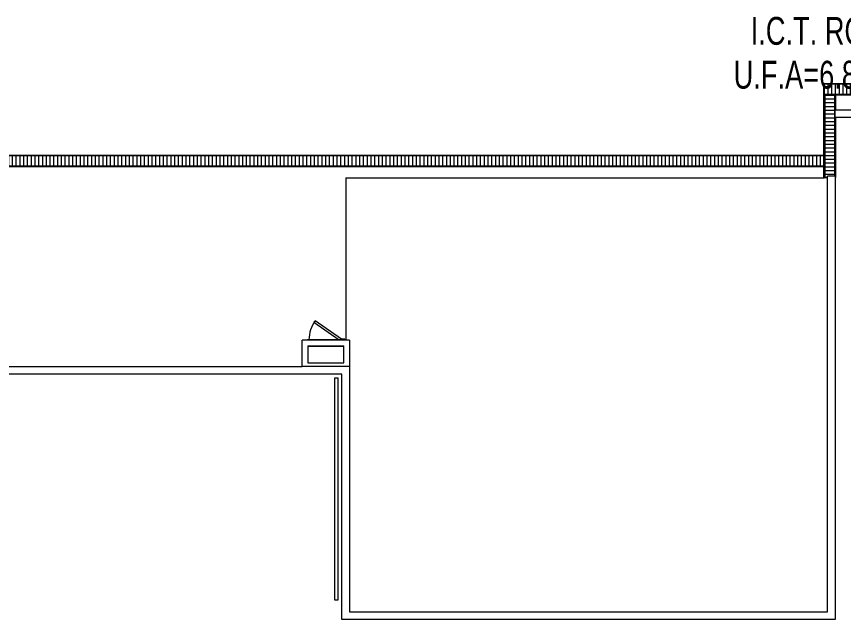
# Model space of a CAD drawing. Header units: millimetres. Extents: x 35540 to 832230, y -10956 to 416550.
# Drawn here: x 131956 to 153857, y -8643 to 7333 of the extents above; entities that cross this region are included whole.
import ezdxf

# ---------------------------------------------------------------- set-up
doc = ezdxf.new("R2010")
doc.units = ezdxf.units.MM
for name, color, linetype, lineweight in [('A-AREA-IDEN', 2, 'Continuous', 15), ('A-DOOR', 31, 'Continuous', 5), ('A-FLOR', 192, 'Continuous', 5), ('A-GLAZ-CWMG', 51, 'Continuous', 5), ('A-WALL', 113, 'Continuous', 5), ('Q-CASE', 31, 'Continuous', 5)]:
    doc.layers.add(name, color=color, linetype=linetype, lineweight=lineweight)
doc.styles.add('Arial', font='arial.ttf', dxfattribs={"width": 0.7, "height": 737.649701})
pattern_1 = [(270, (73747.67, 609.6), (100, 6e-15), [])]

# ---------------------------------------------------------------- blocks, each defined once
blk = doc.blocks.new('DLN-Surface Channel-S1 - 300x150 _WD_-15753152-1_F U_F_A_')
at = {"layer": 'Q-CASE'}
h = blk.add_hatch(dxfattribs=at)
h.set_pattern_fill('FP_19', color=256, style=0, pattern_type=2)
h.set_pattern_definition(pattern_1)
h.paths.add_polyline_path([(6210, -135), (6215, -135), (6215, 135), (-6215, 135), (-6215, -135), (5925, -135)], flags=0)
for p, q in [((-6225, -150), (-6225, 150)), ((-6215, 150), (-6225, 150)), ((-6215, 150), (-6215, -150)), ((-6215, 140), (-6215, 150)), ((-6215, 150), (6215, 150)), ((-6215, 140), (6215, 140)), ((-6215, -135), (-6215, 135)), ((6215, 135), (-6215, 135)), ((6215, -150), (6215, 150)), ((6225, 150), (6215, 150)), ((6215, 150), (6215, 140)), ((6215, 135), (6215, -135)), ((6225, 150), (6225, -150)), ((-6225, -150), (-6215, -150)), ((-6215, -135), (6215, -135)), ((-6215, -150), (-6215, -140)), ((6215, -140), (-6215, -140)), ((-5915, -150), (6215, -150)), ((6215, -140), (6215, -150)), ((6215, -150), (6225, -150))]:
    blk.add_line(p, q, dxfattribs=at)
blk = doc.blocks.new('Rectangular Mullion - DLN_8 x 75mm _WD_-14263886-1_F U_F_A_')
at = {"layer": 'A-GLAZ-CWMG'}
for p, q in [((66639, -2241), (66714, -2241)), ((66639, -8134), (66639, -2241)), ((66714, -2241), (66714, -8134)), ((66714, -8134), (66639, -8134))]:
    blk.add_line(p, q, dxfattribs=at)
blk = doc.blocks.new('DLN-Surface Channel-S1 - 300x150 _WD_-15753181-1_F U_F_A_')
at = {"layer": 'Q-CASE'}
h = blk.add_hatch(dxfattribs=at)
h.set_pattern_fill('FP_19', color=256, style=0, pattern_type=2)
h.set_pattern_definition(pattern_1)
h.paths.add_polyline_path([(1090, -60), (1050, -60), (1050, 135), (-1090, 135), (-1090, -135), (1090, -135)], flags=0)
for p, q in [((-1100, -150), (-1100, 150)), ((-1090, 150), (-1100, 150)), ((-1090, 150), (-1090, -150)), ((-1090, 140), (-1090, 150)), ((-1090, 150), (-700, 150)), ((-1090, 140), (-700, 140)), ((-1090, -135), (-1090, 135)), ((1050, 135), (-1090, 135)), ((-500, 150), (1090, 150)), ((-500, 140), (1050, 140)), ((1090, 139), (1090, 150)), ((1100, 150), (1090, 150)), ((1090, 150), (1090, 140)), ((1100, 150), (1100, 139)), ((-1100, -150), (-1090, -150)), ((-1090, -135), (1090, -135)), ((-1090, -150), (-1090, -140)), ((1090, -140), (-1090, -140)), ((-1090, -150), (1090, -150)), ((1090, -150), (1090, -60)), ((1090, -60), (1090, -135)), ((1090, -140), (1090, -150)), ((1090, -150), (1100, -150)), ((1100, -60), (1100, -150))]:
    blk.add_line(p, q, dxfattribs=at)
blk = doc.blocks.new('DLN-Access Panel__AP02_ - _AP02a_ 900 x 1100 _WH_-13786691-1_F U_F_A_')
at = {"layer": 'A-DOOR'}
for p, q in [((475, 85), (-475, 85)), ((-465, -95), (-503, -95)), ((-503, -95), (-503, -100)), ((-503, -100), (-465, -100)), ((-490, -85), (-490, -75)), ((-490, -85), (490, -85)), ((-465, -85), (-465, -97)), ((-450, -97), (-450, -85)), ((-405, -95), (-443, -95)), ((-443, -95), (-443, -100)), ((-443, -100), (-405, -100)), ((-436, -85), (-421, -95)), ((-414, -100), (287, -591)), ((-405, -85), (-405, -97)), ((-390, -97), (-390, -85)), ((316, -550), (-349, -85)), ((490, -85), (490, -75)), ((287, -591), (316, -550))]:
    blk.add_line(p, q, dxfattribs=at)
for centre, radius, start, end in [((-458, -97), 7.5, 199.4712, 360), ((-458, -97), 7.5, 180, 0), ((-458, -97), 2, 180, 360), ((-398, -97), 7.5, 199.4712, 360), ((-398, -97), 7.5, 180, 0), ((-398, -97), 2, 180, 360), ((-450, -75), 900, 325, 359.3465)]:
    blk.add_arc(centre, radius, start, end, dxfattribs=at)
blk = doc.blocks.new('DLN-Surface Channel-S1 - 300x150 _WD_-15753210-1_F U_F_A_')
at = {"layer": 'Q-CASE'}
h = blk.add_hatch(dxfattribs=at)
h.set_pattern_fill('FP_19', color=256, style=0, pattern_type=2)
h.set_pattern_definition(pattern_1)
h.paths.add_polyline_path([(10058, -135), (20870, -135), (20870, 135), (-20870, 135), (-20870, -135), (8208, -135)], flags=0)
for p, q in [((-20870, 150), (20870, 150)), ((-20870, 140), (20870, 140)), ((20870, 135), (-20870, 135)), ((20870, -150), (20870, 150)), ((20880, 150), (20870, 150)), ((20870, 150), (20870, 140)), ((20870, 135), (20870, -135)), ((-20870, -135), (20870, -135)), ((20870, -140), (-20870, -140)), ((-20870, -150), (20870, -150)), ((20870, -140), (20870, -150)), ((20870, -150), (20880, -150))]:
    blk.add_line(p, q, dxfattribs=at)

msp = doc.modelspace()

# ---------------------------------------------------------------- linework, layer by layer
at = {"layer": 'A-FLOR'}
for p, q in [((153337, 3657.5), (153337, 5557.5)), ((153337, 5557.5), (165487, 5557.5)), ((165787, 5257.5), (153647, 5257.5)), ((111587, 3657.5), (153337, 3657.5)), ((153337, 3357.5), (111587, 3357.5)), ((153337, 3057.5), (153337, 3357.5)), ((140674.5, 3057.5), (140674.5, -1242.5)), ((140674.5, 3057.5), (153347, 3057.5))]:
    msp.add_line(p, q, dxfattribs=at)
at = {"layer": 'A-WALL', "color": 9}
for p, q in [((153637, 4857.5), (166187, 4857.5)), ((153637, 4657.5), (153637, 4857.5)), ((166387, 4657.5), (153637, 4657.5)), ((153437, -8442.5), (153437, 3107.5)), ((153637, 3107.5), (153437, 3107.5)), ((153637, 3107.5), (153637, -8642.5)), ((111587, -1942.5), (139524.5, -1942.5)), ((140774.5, -1942.5), (140774.5, -8442.5)), ((140574.5, -2142.5), (111387, -2142.5)), ((140574.5, -8642.5), (140574.5, -2142.5)), ((140774.5, -8442.5), (153437, -8442.5)), ((153637, -8642.5), (140574.5, -8642.5))]:
    msp.add_line(p, q, dxfattribs=at)
at = {"layer": 'A-WALL', "lineweight": 18}
for p, q in [((139524.5, -1942.5), (139524.5, -1242.5)), ((140774.5, -1242.5), (139524.5, -1242.5)), ((140774.5, -1242.5), (140774.5, -1942.5)), ((139674.5, -1392.5), (139674.5, -1842.5)), ((139674.5, -1392.5), (140624.5, -1392.5)), ((140624.5, -1842.5), (140624.5, -1392.5)), ((140774.5, -1942.5), (139524.5, -1942.5)), ((139674.5, -1842.5), (140624.5, -1842.5))]:
    msp.add_line(p, q, dxfattribs=at)

# ---------------------------------------------------------------- block references
at = {"layer": 'A-DOOR', "rotation": 180}
msp.add_blockref('DLN-Access Panel__AP02_ - _AP02a_ 900 x 1100 _WH_-13786691-1_F U_F_A_', (140149.5, -1317.5), dxfattribs=at)
at = {"layer": 'A-GLAZ-CWMG'}
msp.add_blockref('Rectangular Mullion - DLN_8 x 75mm _WD_-14263886-1_F U_F_A_', (73747.7, 0), dxfattribs=at)
at = {"layer": 'Q-CASE'}
for name, p in [('DLN-Surface Channel-S1 - 300x150 _WD_-15753152-1_F U_F_A_', (159562, 5407.5)), ('DLN-Surface Channel-S1 - 300x150 _WD_-15753210-1_F U_F_A_', (132467, 3507.5))]:
    msp.add_blockref(name, p, dxfattribs=at)
at = {"layer": 'Q-CASE', "rotation": 269.9999999999996}
msp.add_blockref('DLN-Surface Channel-S1 - 300x150 _WD_-15753181-1_F U_F_A_', (153497, 4157.3), dxfattribs=at)

# ---------------------------------------------------------------- texts
at = {"layer": 'A-AREA-IDEN', "lineweight": 5, "char_height": 737.65, "attachment_point": 2, "line_spacing_factor": 0.938532, "style": 'Arial'}
for s, insert, width in [('I.C.T. ROOM', (153503.4, 7322.1), 4959), ('U.F.A=6.875 m²', (153503.4, 6160.5), 6030)]:
    msp.add_mtext(s, dxfattribs=dict(at, insert=insert, width=width))

doc.saveas('drawing.dxf')
